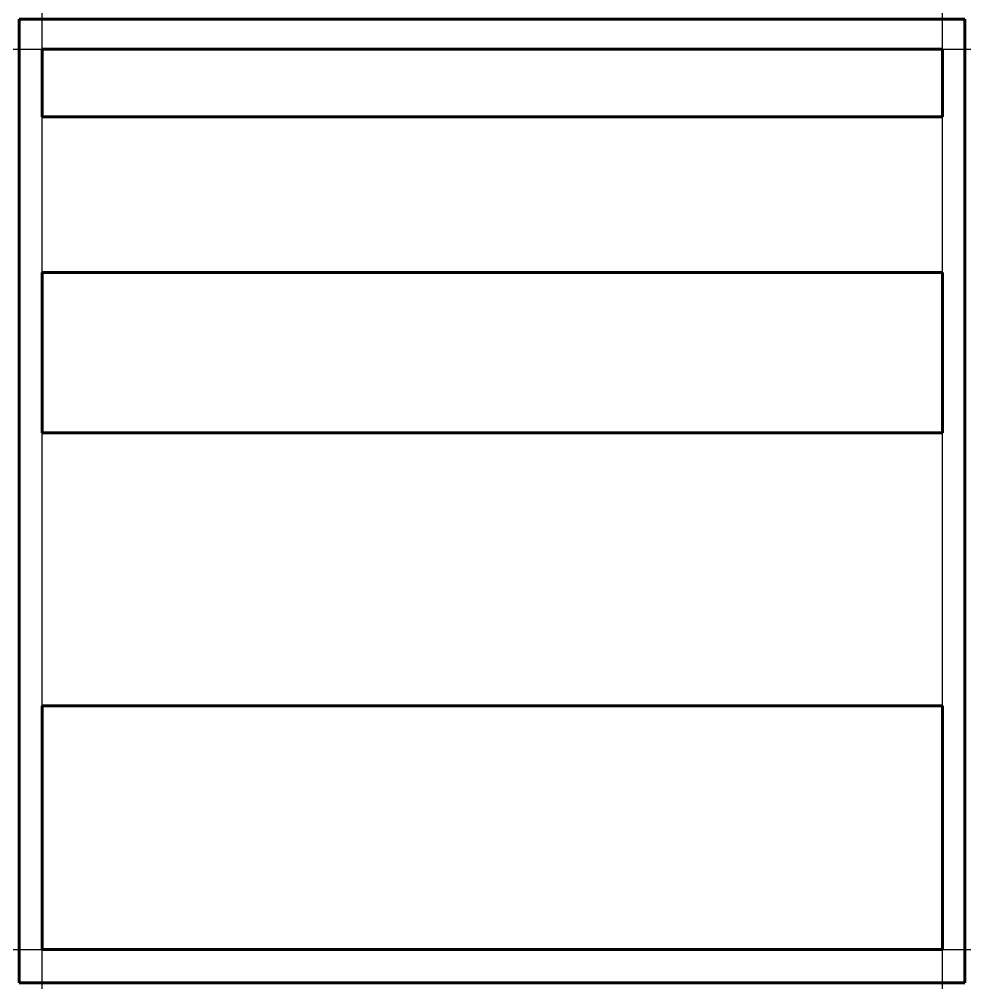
# Model space of a CAD drawing. Header units: millimetres. Extents: x -3 to 102, y -4 to 103.
import ezdxf

# ---------------------------------------------------------------- set-up
doc = ezdxf.new("R2010")
doc.units = ezdxf.units.MM
doc.linetypes.add('K5LT_BASIC', pattern=[0])

# ---------------------------------------------------------------- blocks, each defined once
blk = doc.blocks.new('U0')
at = {"color": 5, "linetype": 'K5LT_BASIC', "lineweight": 60, "true_color": 0x0000ff}
for p, q in [((0, 100), (100, 100)), ((0, 92.48), (0, 100)), ((100, 100), (100, 92.48)), ((100, 92.48), (0, 92.48))]:
    blk.add_line(p, q, dxfattribs=at)
blk = doc.blocks.new('U1')
at = {"color": 5, "linetype": 'K5LT_BASIC', "lineweight": 60, "true_color": 0x0000ff}
for p, q in [((0, 75.21), (100, 75.21)), ((0, 57.39), (0, 75.21)), ((100, 75.21), (100, 57.39)), ((100, 57.39), (0, 57.39))]:
    blk.add_line(p, q, dxfattribs=at)
blk = doc.blocks.new('U2')
at = {"color": 5, "linetype": 'K5LT_BASIC', "lineweight": 60, "true_color": 0x0000ff}
for p, q in [((0, 27.07), (100, 27.07)), ((0, 0), (0, 27.07)), ((100, 27.07), (100, 0)), ((100, 0), (0, 0))]:
    blk.add_line(p, q, dxfattribs=at)
blk = doc.blocks.new('U3')
at = {"color": 5, "linetype": 'K5LT_BASIC', "lineweight": 60, "true_color": 0x0000ff}
for p, q in [((-2.55, 103.32), (102.45, 103.32)), ((-2.55, -3.68), (-2.55, 103.32)), ((102.45, 103.32), (102.45, -3.68)), ((102.45, -3.68), (-2.55, -3.68))]:
    blk.add_line(p, q, dxfattribs=at)

msp = doc.modelspace()

# ---------------------------------------------------------------- linework, layer by layer
at = {"color": 9, "true_color": 0xdca5c1}
for p, direction in [((0, 0), (0, 1)), ((100, 29.9), (0, 1)), ((-36.78, 100), (1, 0)), ((0, 0), (1, 0))]:
    msp.add_xline(p, direction, dxfattribs=at)

# ---------------------------------------------------------------- block references
for name in ['U3', 'U0', 'U1', 'U2']:
    msp.add_blockref(name, (0, 0))

doc.saveas('drawing.dxf')
